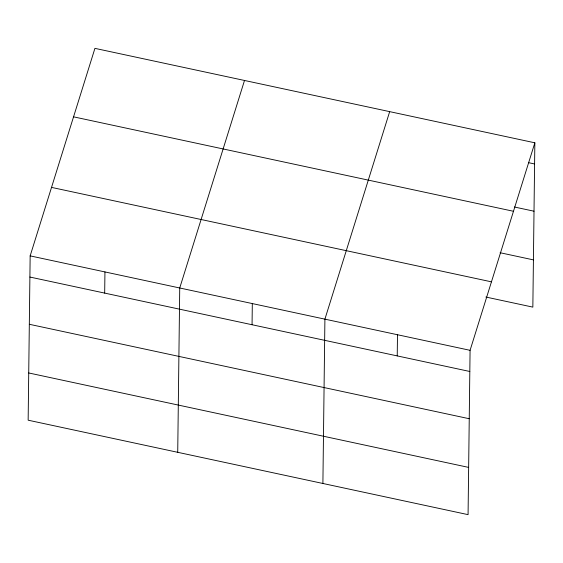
<?xml version="1.0" encoding="UTF-8"?>
<svg xmlns="http://www.w3.org/2000/svg" width="563" height="563" viewBox="0 0 563 563"><rect width="100%" height="100%" fill="white"/><g stroke="black" fill="none" stroke-linecap="round" stroke-linejoin="round"><path stroke-width="0.84" d="M30.156 255.876L28.15 420.195L468.071 514.645L470.077 350.32L534.85 142.805L94.929 48.355L30.156 255.876L470.077 350.32M104.683 293.098L104.943 271.929M177.725 452.307L179.731 287.989L244.504 80.467M252.062 324.738L252.315 303.57M322.895 483.476L324.907 319.151L389.673 111.636M397.232 355.9L397.492 334.739M534.85 142.805L532.844 307.124L485.876 297.039M528.615 162.686L534.59 163.967M514.371 206.994L534.013 211.209M73.556 116.837L513.477 211.28M500.113 252.731L533.421 259.881M51.529 187.395L491.457 281.838M29.902 277.045L469.824 371.489M29.325 324.281L469.246 418.731M28.727 372.959L468.648 467.403"/></g></svg>
